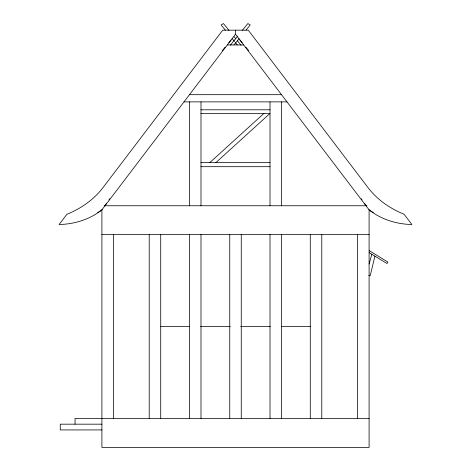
<?xml version="1.0" encoding="UTF-8"?>
<svg xmlns="http://www.w3.org/2000/svg" width="471" height="471" viewBox="0 0 471 471"><rect width="100%" height="100%" fill="white"/><g stroke="black" fill="none" stroke-linecap="round" stroke-linejoin="round"><path stroke-width="0.71" d="M374.887 256.13L370.241 275.67L368.805 275.67M369.123 263.995L371.849 254.275M235.5 34.177L101.907 209.836C89.873 219.48 74.4 224.202 59.093 224.526L66.87 214.305C80.818 208.647 93.688 199.792 102.872 187.764L222.724 30.173L248.276 30.173L368.128 187.764C377.312 199.792 390.182 208.647 404.13 214.305L411.907 224.526C396.6 224.202 381.127 219.48 369.093 209.836L235.5 34.177L235.5 30.173M104.786 205.668L105.634 204.579A2440.74 2440.74 0 0 1 106.434 203.395M230.331 45.21L237.72 36.09M242.341 30.391L247.881 23.55L250.189 24.963L246.033 30.097M234.022 44.916L239.103 38.646M209.866 162.554L263.948 113.405M215.942 162.554L270.018 113.405L200.987 113.405M227.316 44.939L243.684 44.939M189.483 94.683L281.517 94.683M184.014 101.877L286.986 101.877M200.987 109.802L270.013 109.802M200.987 162.554L270.013 162.554M200.987 166.693L270.013 166.693M104.109 205.762L366.891 205.762M101.907 234.523L369.093 234.523M160.228 326.474L189.601 326.474M200.617 326.474L230.366 326.474M240.634 326.474L270.383 326.474M281.399 326.474L310.772 326.474M369.093 418.425L75.042 418.425L75.042 424.177M101.907 424.177L60.27 424.177L60.27 429.929L101.907 429.929M369.235 250.66L387.904 262.059L387.009 263.53L369.211 252.668M228.994 30.391L223.454 23.55L221.146 24.963L225.303 30.097M234.075 36.661L235.924 38.94M237.307 40.653L241.005 45.21M232.232 38.646L234.54 41.495M235.465 42.637L237.313 44.916M366.214 205.668L365.366 204.579A2440.74 2440.74 0 0 0 364.566 203.395M369.093 209.36L369.093 447.45L101.907 447.45L101.907 209.36M357.589 234.523L357.589 418.425M321.787 234.523L321.787 418.425M310.277 234.523L310.277 418.425M281.517 101.877L281.517 205.762M281.517 234.523L281.517 418.425M270.013 101.877L270.013 205.762M270.013 234.523L270.013 418.425M241.252 234.523L241.252 418.425M229.748 234.523L229.748 418.425M200.987 101.877L200.987 205.762M200.987 234.523L200.987 418.425M189.483 101.877L189.483 205.762M189.483 234.523L189.483 418.425M160.723 234.523L160.723 418.425M149.213 234.523L149.213 418.425M113.411 234.523L113.411 418.425M239.869 39.958A2440.74 2440.74 0 0 1 242.176 42.737M245.862 47.188A2440.74 2440.74 0 0 1 248.617 50.532M361.286 198.709A2440.74 2440.74 0 0 1 362.105 199.881M373.373 212.562A82.755 82.755 0 0 1 370.012 210.561M108.895 199.881A2440.74 2440.74 0 0 1 109.714 198.709M222.383 50.532A2440.74 2440.74 0 0 1 225.138 47.188M228.824 42.737A2440.74 2440.74 0 0 1 231.131 39.958M100.988 210.561A82.755 82.755 0 0 1 97.627 212.562"/></g></svg>
